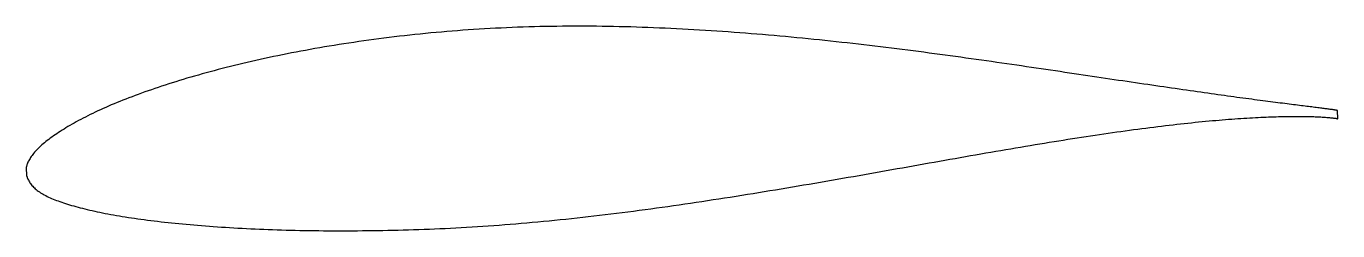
# Model space of a CAD drawing. Header units: metres. Extents: x -20.4 to 40.8, y -3.6 to 6.
import ezdxf

# ---------------------------------------------------------------- set-up
doc = ezdxf.new("R2010")
doc.units = ezdxf.units.M

msp = doc.modelspace()

# ---------------------------------------------------------------- linework, layer by layer
msp.add_lwpolyline([(40.771, 2.036), (40.77, 2.036), (40.766, 2.037), (40.76, 2.039), (40.752, 2.041), (40.741, 2.043), (40.729, 2.045), (40.713, 2.048), (40.696, 2.051), (40.676, 2.054), (40.653, 2.058), (40.629, 2.062), (40.602, 2.066), (40.572, 2.07), (40.541, 2.075), (40.507, 2.08), (40.471, 2.085), (40.432, 2.09), (40.391, 2.096), (40.348, 2.102), (40.302, 2.108), (40.254, 2.114), (40.204, 2.121), (40.152, 2.128), (40.097, 2.135), (40.04, 2.142), (39.98, 2.15), (39.919, 2.157), (39.855, 2.166), (39.789, 2.174), (39.72, 2.183), (39.649, 2.192), (39.577, 2.201), (39.501, 2.21), (39.424, 2.22), (39.344, 2.23), (39.262, 2.24), (39.178, 2.25), (39.091, 2.261), (39.003, 2.272), (38.912, 2.284), (38.819, 2.295), (38.724, 2.307), (38.626, 2.319), (38.526, 2.332), (38.425, 2.345), (38.321, 2.358), (38.214, 2.371), (38.106, 2.385), (37.996, 2.399), (37.883, 2.413), (37.768, 2.428), (37.651, 2.443), (37.533, 2.459), (37.411, 2.475), (37.288, 2.49), (37.163, 2.507), (37.036, 2.523), (36.906, 2.541), (36.775, 2.558), (36.641, 2.576), (36.506, 2.594), (36.368, 2.612), (36.229, 2.631), (36.087, 2.65), (35.944, 2.67), (35.798, 2.69), (35.651, 2.71), (35.501, 2.73), (35.35, 2.751), (35.196, 2.773), (35.041, 2.794), (34.884, 2.816), (34.725, 2.839), (34.564, 2.861), (34.401, 2.884), (34.236, 2.908), (34.069, 2.931), (33.901, 2.955), (33.731, 2.98), (33.559, 3.004), (33.385, 3.029), (33.209, 3.055), (33.031, 3.08), (32.852, 3.107), (32.671, 3.133), (32.489, 3.16), (32.304, 3.187), (32.118, 3.214), (31.93, 3.241), (31.741, 3.269), (31.549, 3.297), (31.357, 3.326), (31.162, 3.355), (30.966, 3.383), (30.768, 3.413), (30.569, 3.442), (30.368, 3.472), (30.166, 3.502), (29.962, 3.533), (29.756, 3.563), (29.549, 3.594), (29.341, 3.625), (29.131, 3.657), (28.92, 3.688), (28.707, 3.72), (28.493, 3.752), (28.277, 3.784), (28.06, 3.816), (27.841, 3.849), (27.621, 3.881), (27.4, 3.914), (27.178, 3.947), (26.954, 3.98), (26.729, 4.014), (26.502, 4.047), (26.275, 4.08), (26.046, 4.114), (25.816, 4.147), (25.584, 4.181), (25.352, 4.214), (25.118, 4.248), (24.883, 4.282), (24.647, 4.316), (24.41, 4.349), (24.172, 4.383), (23.933, 4.417), (23.693, 4.451), (23.451, 4.484), (23.209, 4.518), (22.965, 4.551), (22.721, 4.585), (22.476, 4.618), (22.23, 4.651), (21.982, 4.684), (21.734, 4.717), (21.485, 4.75), (21.236, 4.783), (20.985, 4.815), (20.733, 4.847), (20.481, 4.879), (20.228, 4.911), (19.974, 4.943), (19.719, 4.974), (19.464, 5.005), (19.208, 5.036), (18.951, 5.067), (18.694, 5.097), (18.436, 5.127), (18.177, 5.157), (17.918, 5.186), (17.658, 5.215), (17.398, 5.244), (17.137, 5.272), (16.875, 5.299), (16.613, 5.327), (16.351, 5.354), (16.088, 5.38), (15.824, 5.407), (15.56, 5.432), (15.296, 5.457), (15.031, 5.482), (14.766, 5.506), (14.501, 5.53), (14.235, 5.553), (13.969, 5.576), (13.703, 5.598), (13.437, 5.619), (13.17, 5.64), (12.903, 5.661), (12.636, 5.681), (12.369, 5.701), (12.101, 5.719), (11.833, 5.738), (11.566, 5.755), (11.298, 5.772), (11.03, 5.788), (10.762, 5.804), (10.494, 5.819), (10.226, 5.834), (9.958, 5.847), (9.69, 5.86), (9.422, 5.873), (9.155, 5.884), (8.887, 5.895), (8.619, 5.906), (8.352, 5.915), (8.084, 5.924), (7.817, 5.931), (7.55, 5.939), (7.284, 5.945), (7.017, 5.95), (6.751, 5.955), (6.485, 5.959), (6.219, 5.962), (5.954, 5.965), (5.689, 5.966), (5.425, 5.967), (5.16, 5.967), (4.896, 5.966), (4.633, 5.964), (4.37, 5.961), (4.108, 5.957), (3.846, 5.953), (3.584, 5.947), (3.323, 5.941), (3.063, 5.934), (2.803, 5.926), (2.544, 5.917), (2.285, 5.907), (2.027, 5.896), (1.77, 5.884), (1.513, 5.872), (1.257, 5.858), (1.002, 5.844), (0.747, 5.829), (0.493, 5.813), (0.24, 5.796), (-0.012, 5.778), (-0.264, 5.759), (-0.514, 5.739), (-0.764, 5.719), (-1.013, 5.697), (-1.261, 5.675), (-1.509, 5.652), (-1.755, 5.628), (-2, 5.604), (-2.245, 5.578), (-2.488, 5.552), (-2.731, 5.525), (-2.972, 5.497), (-3.212, 5.468), (-3.452, 5.439), (-3.69, 5.409), (-3.928, 5.378), (-4.164, 5.347), (-4.399, 5.315), (-4.633, 5.282), (-4.866, 5.248), (-5.097, 5.214), (-5.328, 5.18), (-5.557, 5.144), (-5.785, 5.109), (-6.012, 5.072), (-6.238, 5.035), (-6.462, 4.998), (-6.685, 4.96), (-6.907, 4.921), (-7.127, 4.881), (-7.346, 4.842), (-7.564, 4.801), (-7.78, 4.76), (-7.995, 4.719), (-8.209, 4.677), (-8.421, 4.634), (-8.632, 4.591), (-8.841, 4.548), (-9.049, 4.504), (-9.256, 4.459), (-9.461, 4.414), (-9.664, 4.369), (-9.866, 4.323), (-10.066, 4.277), (-10.265, 4.23), (-10.462, 4.183), (-10.658, 4.136), (-10.852, 4.088), (-11.044, 4.039), (-11.235, 3.99), (-11.425, 3.941), (-11.612, 3.892), (-11.798, 3.842), (-11.982, 3.792), (-12.165, 3.741), (-12.345, 3.691), (-12.525, 3.64), (-12.702, 3.588), (-12.877, 3.537), (-13.051, 3.485), (-13.223, 3.433), (-13.394, 3.38), (-13.562, 3.328), (-13.729, 3.275), (-13.894, 3.222), (-14.057, 3.168), (-14.218, 3.115), (-14.377, 3.061), (-14.534, 3.007), (-14.69, 2.953), (-14.844, 2.899), (-14.995, 2.844), (-15.145, 2.79), (-15.293, 2.735), (-15.439, 2.68), (-15.583, 2.625), (-15.725, 2.57), (-15.865, 2.515), (-16.003, 2.459), (-16.139, 2.404), (-16.274, 2.348), (-16.406, 2.293), (-16.536, 2.237), (-16.664, 2.181), (-16.79, 2.125), (-16.914, 2.069), (-17.035, 2.013), (-17.155, 1.957), (-17.273, 1.901), (-17.388, 1.844), (-17.502, 1.788), (-17.613, 1.732), (-17.723, 1.675), (-17.83, 1.619), (-17.935, 1.563), (-18.038, 1.507), (-18.138, 1.451), (-18.237, 1.395), (-18.334, 1.339), (-18.428, 1.283), (-18.52, 1.228), (-18.61, 1.173), (-18.698, 1.118), (-18.783, 1.063), (-18.867, 1.009), (-18.948, 0.955), (-19.027, 0.901), (-19.104, 0.848), (-19.178, 0.795), (-19.251, 0.742), (-19.321, 0.69), (-19.389, 0.638), (-19.454, 0.587), (-19.518, 0.535), (-19.579, 0.484), (-19.638, 0.433), (-19.694, 0.383), (-19.749, 0.332), (-19.801, 0.282), (-19.851, 0.233), (-19.898, 0.183), (-19.943, 0.134), (-19.986, 0.085), (-20.027, 0.036), (-20.065, -0.012), (-20.102, -0.06), (-20.135, -0.107), (-20.167, -0.154), (-20.196, -0.201), (-20.223, -0.246), (-20.248, -0.291), (-20.27, -0.335), (-20.29, -0.378), (-20.308, -0.42), (-20.324, -0.46), (-20.337, -0.497), (-20.348, -0.533), (-20.357, -0.564), (-20.364, -0.591), (-20.369, -0.612), (-20.372, -0.626), (-20.355, -1.017), (-20.354, -1.02), (-20.35, -1.029), (-20.343, -1.044), (-20.334, -1.065), (-20.322, -1.095), (-20.308, -1.13), (-20.291, -1.168), (-20.271, -1.209), (-20.25, -1.25), (-20.225, -1.292), (-20.199, -1.333), (-20.17, -1.375), (-20.139, -1.417), (-20.106, -1.457), (-20.07, -1.498), (-20.032, -1.538), (-19.992, -1.577), (-19.95, -1.616), (-19.905, -1.654), (-19.858, -1.691), (-19.809, -1.728), (-19.757, -1.764), (-19.703, -1.8), (-19.647, -1.835), (-19.589, -1.869), (-19.528, -1.903), (-19.465, -1.936), (-19.4, -1.969), (-19.333, -2.001), (-19.263, -2.033), (-19.192, -2.064), (-19.118, -2.095), (-19.041, -2.125), (-18.963, -2.155), (-18.882, -2.185), (-18.799, -2.215), (-18.714, -2.244), (-18.627, -2.273), (-18.538, -2.302), (-18.446, -2.331), (-18.352, -2.359), (-18.256, -2.388), (-18.158, -2.416), (-18.057, -2.444), (-17.955, -2.472), (-17.85, -2.5), (-17.743, -2.527), (-17.634, -2.554), (-17.523, -2.582), (-17.41, -2.608), (-17.295, -2.635), (-17.178, -2.661), (-17.058, -2.687), (-16.937, -2.713), (-16.813, -2.738), (-16.687, -2.763), (-16.56, -2.787), (-16.43, -2.811), (-16.298, -2.835), (-16.164, -2.858), (-16.029, -2.881), (-15.891, -2.904), (-15.751, -2.927), (-15.61, -2.948), (-15.466, -2.97), (-15.32, -2.991), (-15.173, -3.012), (-15.023, -3.033), (-14.872, -3.053), (-14.718, -3.073), (-14.563, -3.093), (-14.406, -3.112), (-14.247, -3.131), (-14.086, -3.15), (-13.924, -3.168), (-13.759, -3.186), (-13.593, -3.203), (-13.425, -3.221), (-13.255, -3.238), (-13.083, -3.254), (-12.91, -3.27), (-12.734, -3.286), (-12.557, -3.301), (-12.379, -3.316), (-12.198, -3.331), (-12.016, -3.345), (-11.832, -3.359), (-11.647, -3.373), (-11.46, -3.386), (-11.271, -3.398), (-11.08, -3.411), (-10.888, -3.423), (-10.695, -3.434), (-10.499, -3.445), (-10.303, -3.456), (-10.104, -3.466), (-9.904, -3.476), (-9.703, -3.486), (-9.5, -3.495), (-9.296, -3.503), (-9.09, -3.511), (-8.882, -3.519), (-8.673, -3.526), (-8.463, -3.532), (-8.252, -3.539), (-8.038, -3.544), (-7.824, -3.55), (-7.608, -3.554), (-7.391, -3.559), (-7.173, -3.562), (-6.953, -3.566), (-6.732, -3.568), (-6.509, -3.57), (-6.286, -3.572), (-6.061, -3.573), (-5.835, -3.574), (-5.607, -3.574), (-5.379, -3.574), (-5.149, -3.573), (-4.918, -3.571), (-4.686, -3.569), (-4.453, -3.567), (-4.219, -3.564), (-3.983, -3.561), (-3.747, -3.557), (-3.51, -3.552), (-3.271, -3.547), (-3.032, -3.541), (-2.791, -3.535), (-2.55, -3.528), (-2.307, -3.52), (-2.064, -3.511), (-1.82, -3.503), (-1.574, -3.493), (-1.328, -3.483), (-1.081, -3.472), (-0.834, -3.461), (-0.585, -3.448), (-0.336, -3.435), (-0.086, -3.422), (0.165, -3.407), (0.417, -3.392), (0.67, -3.376), (0.923, -3.36), (1.176, -3.342), (1.431, -3.324), (1.686, -3.306), (1.942, -3.286), (2.198, -3.266), (2.455, -3.245), (2.713, -3.224), (2.971, -3.201), (3.229, -3.178), (3.488, -3.155), (3.748, -3.131), (4.008, -3.106), (4.269, -3.08), (4.53, -3.053), (4.791, -3.026), (5.053, -2.998), (5.315, -2.97), (5.577, -2.941), (5.84, -2.911), (6.103, -2.881), (6.367, -2.85), (6.63, -2.818), (6.894, -2.786), (7.159, -2.754), (7.423, -2.72), (7.688, -2.687), (7.952, -2.652), (8.217, -2.617), (8.483, -2.582), (8.748, -2.546), (9.013, -2.51), (9.278, -2.473), (9.544, -2.436), (9.809, -2.398), (10.075, -2.36), (10.341, -2.321), (10.606, -2.282), (10.871, -2.243), (11.137, -2.203), (11.402, -2.163), (11.667, -2.122), (11.933, -2.082), (12.198, -2.04), (12.462, -1.999), (12.727, -1.957), (12.991, -1.915), (13.256, -1.873), (13.52, -1.83), (13.783, -1.788), (14.047, -1.745), (14.31, -1.701), (14.573, -1.658), (14.836, -1.615), (15.098, -1.571), (15.359, -1.527), (15.621, -1.483), (15.882, -1.438), (16.142, -1.394), (16.403, -1.349), (16.662, -1.305), (16.921, -1.26), (17.18, -1.215), (17.438, -1.171), (17.696, -1.126), (17.953, -1.081), (18.209, -1.036), (18.465, -0.991), (18.72, -0.946), (18.975, -0.901), (19.229, -0.856), (19.482, -0.811), (19.734, -0.766), (19.986, -0.721), (20.237, -0.677), (20.487, -0.632), (20.737, -0.588), (20.986, -0.543), (21.234, -0.499), (21.481, -0.455), (21.727, -0.411), (21.972, -0.368), (22.217, -0.324), (22.46, -0.281), (22.703, -0.238), (22.945, -0.196), (23.186, -0.153), (23.426, -0.111), (23.664, -0.069), (23.902, -0.027), (24.139, 0.014), (24.375, 0.055), (24.609, 0.096), (24.843, 0.136), (25.075, 0.176), (25.307, 0.216), (25.537, 0.255), (25.766, 0.294), (25.994, 0.333), (26.221, 0.371), (26.447, 0.408), (26.671, 0.446), (26.894, 0.483), (27.116, 0.519), (27.336, 0.555), (27.556, 0.591), (27.774, 0.626), (27.99, 0.66), (28.206, 0.694), (28.42, 0.728), (28.632, 0.761), (28.844, 0.794), (29.054, 0.826), (29.262, 0.858), (29.469, 0.889), (29.675, 0.919), (29.879, 0.949), (30.081, 0.979), (30.283, 1.007), (30.482, 1.036), (30.68, 1.064), (30.877, 1.091), (31.072, 1.118), (31.266, 1.144), (31.458, 1.169), (31.648, 1.194), (31.837, 1.219), (32.024, 1.242), (32.209, 1.266), (32.393, 1.288), (32.575, 1.311), (32.756, 1.332), (32.934, 1.353), (33.111, 1.374), (33.287, 1.394), (33.46, 1.413), (33.632, 1.432), (33.802, 1.45), (33.971, 1.468), (34.137, 1.485), (34.302, 1.502), (34.465, 1.517), (34.626, 1.533), (34.785, 1.548), (34.942, 1.562), (35.098, 1.576), (35.252, 1.589), (35.403, 1.602), (35.553, 1.614), (35.701, 1.626), (35.847, 1.637), (35.992, 1.648), (36.134, 1.658), (36.274, 1.667), (36.412, 1.676), (36.549, 1.685), (36.683, 1.693), (36.815, 1.7), (36.945, 1.707), (37.074, 1.714), (37.2, 1.72), (37.324, 1.726), (37.446, 1.731), (37.566, 1.736), (37.684, 1.74), (37.8, 1.744), (37.914, 1.747), (38.026, 1.75), (38.136, 1.753), (38.243, 1.756), (38.349, 1.757), (38.452, 1.759), (38.553, 1.76), (38.652, 1.761), (38.749, 1.762), (38.844, 1.762), (38.936, 1.762), (39.027, 1.761), (39.115, 1.761), (39.201, 1.76), (39.285, 1.759), (39.366, 1.757), (39.445, 1.755), (39.523, 1.753), (39.598, 1.751), (39.67, 1.749), (39.741, 1.746), (39.809, 1.744), (39.875, 1.741), (39.938, 1.738), (40, 1.734), (40.059, 1.731), (40.116, 1.727), (40.171, 1.724), (40.223, 1.72), (40.273, 1.716), (40.321, 1.713), (40.366, 1.709), (40.409, 1.705), (40.45, 1.701), (40.489, 1.697), (40.525, 1.693), (40.559, 1.69), (40.59, 1.686), (40.62, 1.682), (40.647, 1.679), (40.671, 1.675), (40.694, 1.672), (40.713, 1.669), (40.731, 1.666), (40.746, 1.663), (40.759, 1.661), (40.77, 1.659), (40.778, 1.657), (40.784, 1.655), (40.788, 1.654), (40.789, 1.654), (40.771, 2.036)], close=True)

doc.saveas('drawing.dxf')
